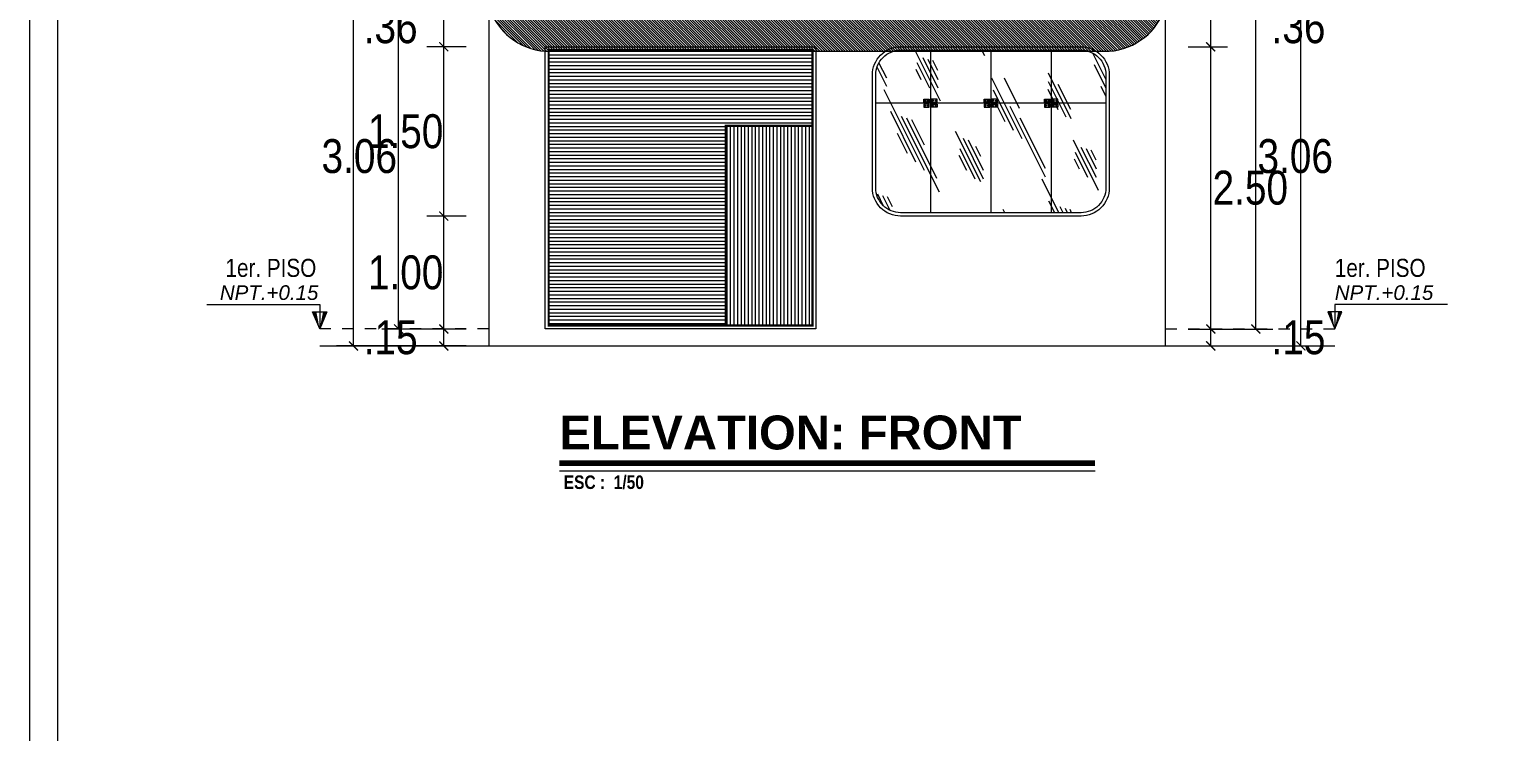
# Model space of a CAD drawing. Header units: millimetres. Extents: x 56 to 215, y 47 to 103.
# Drawn here: x 110.65 to 123.67, y 88.88 to 95.1 of the extents above; entities that cross this region are included whole.
import ezdxf
from ezdxf.enums import TextEntityAlignment as Align

# ---------------------------------------------------------------- set-up
doc = ezdxf.new("R2010")
doc.units = ezdxf.units.MM
doc.linetypes.add('ACAD_ISO10W100', pattern=[18.5, 12, -3, 0.5, -3])
doc.linetypes.add('DASHED2', pattern=[0.375, 0.25, -0.125])
for name, color, linetype, lineweight in [('A_Pared', 147, 'Continuous', 15), ('A_Ventana', 140, 'Continuous', 9), ('G_Achurados', 54, 'Continuous', 5), ('G_Proyección', 8, 'DASHED2', 15), ('G_Sombreados', 8, 'Continuous', 9), ('G_Texto', 122, 'Continuous', 20)]:
    doc.layers.add(name, color=color, linetype=linetype, lineweight=lineweight)
doc.layers.add('A_Puerta', color=32, linetype='Continuous')
doc.layers.add('G_Acotación', color=171, linetype='Continuous')
doc.styles.add('Acotacion', font='ARIALN.TTF')
doc.styles.add('ARIAL', font='ariali.ttf', dxfattribs={"height": 0.12})
doc.styles.add('Cotas', font='ARIALNB.TTF', dxfattribs={"height": 0.1})
doc.styles.add('Niveles', font='swissck.ttf')
doc.styles.add('Titulo', font='arialbd.ttf', dxfattribs={"height": 0.2})
doc.dimstyles.new('Lenin_50', dxfattribs={"dimtxt": 0.3, "dimasz": 0.08, "dimexe": 0.15, "dimexo": 0.2, "dimgap": 0.03, "dimtad": 2, "dimtih": 1, "dimtoh": 1, "dimlfac": -1, "dimzin": 4, "dimdsep": 46, "dimtxsty": 'Acotacion', "dimblk": 'ARCHTICK', "dimcen": 0.08, "dimclrd": 256, "dimclre": 256, "dimclrt": 4, "dimazin": 1, "dimtm": 1e-09, "dimtfac": 1, "dimtmove": 2, "dimatfit": 2, "dimfxl": 1, "dimtolj": 1, "dimlwd": 13, "dimlwe": 18, "dimarcsym": 0})

# ---------------------------------------------------------------- blocks, each defined once
blk = doc.blocks.new('_ArchTick')
at = {"color": 0, "linetype": 'ByBlock', "const_width": 0.15}
blk.add_lwpolyline([(-0.5, -0.5), (0.5, 0.5)], dxfattribs=at)
blk = doc.blocks.new('*D200')
at = {"layer": 'Defpoints', "color": 0, "ltscale": 0.5, "transparency": 16777216}
for p in [(120.726, 92.447), (121.126, 92.447), (120.726, 92.297)]:
    blk.add_point(p, dxfattribs=at)
at = {"layer": 'G_Acotación', "lineweight": 18, "ltscale": 0.5, "transparency": 16777216}
for p, q in [((120.926, 92.447), (121.276, 92.447)), ((120.926, 92.297), (121.276, 92.297))]:
    blk.add_line(p, q, dxfattribs=at)
at = {"layer": 'G_Acotación', "lineweight": 13, "ltscale": 0.5, "transparency": 16777216}
blk.add_line((121.126, 92.297), (121.126, 92.447), dxfattribs=at)
at = {"layer": 'G_Acotación', "lineweight": 13, "ltscale": 0.5, "transparency": 16777216, "xscale": 0.08, "yscale": 0.08, "zscale": 0.08}
for p, rotation in [((121.126, 92.447), 90.00000000000371), ((121.126, 92.297), 270.0000000000037)]:
    blk.add_blockref('_ArchTick', p, dxfattribs=dict(at, rotation=rotation))
at = {"layer": 'G_Acotación', "color": 4, "lineweight": 5, "ltscale": 0.5, "transparency": 16777216, "insert": (121.904, 92.372), "char_height": 0.3, "attachment_point": 5, "style": 'Acotacion'}
blk.add_mtext('\\A1;.15', dxfattribs=at)
blk = doc.blocks.new('*D267')
at = {"layer": 'Defpoints', "color": 0, "transparency": 16777216}
for p in [(120.726, 94.947), (121.126, 94.947), (120.726, 92.447)]:
    blk.add_point(p, dxfattribs=at)
at = {"layer": 'G_Acotación', "lineweight": 18, "transparency": 16777216}
for p, q in [((120.926, 94.947), (121.276, 94.947)), ((120.926, 92.447), (121.276, 92.447))]:
    blk.add_line(p, q, dxfattribs=at)
at = {"layer": 'G_Acotación', "lineweight": 13, "transparency": 16777216}
blk.add_line((121.126, 92.447), (121.126, 94.947), dxfattribs=at)
at = {"layer": 'G_Acotación', "lineweight": 13, "transparency": 16777216, "xscale": 0.08, "yscale": 0.08, "zscale": 0.08}
for p, rotation in [((121.126, 94.947), 90.00000000000371), ((121.126, 92.447), 270.0000000000037)]:
    blk.add_blockref('_ArchTick', p, dxfattribs=dict(at, rotation=rotation))
at = {"layer": 'G_Acotación', "color": 4, "lineweight": 5, "transparency": 16777216, "insert": (121.477, 93.697), "char_height": 0.3, "attachment_point": 5, "style": 'Acotacion'}
blk.add_mtext('\\A1;2.50', dxfattribs=at)
blk = doc.blocks.new('*D268')
at = {"layer": 'Defpoints', "color": 0, "transparency": 16777216}
for p in [(120.726, 95.307), (121.126, 95.307), (120.726, 94.947)]:
    blk.add_point(p, dxfattribs=at)
at = {"layer": 'G_Acotación', "lineweight": 18, "transparency": 16777216}
for p, q in [((120.926, 95.307), (121.276, 95.307)), ((120.926, 94.947), (121.276, 94.947))]:
    blk.add_line(p, q, dxfattribs=at)
at = {"layer": 'G_Acotación', "lineweight": 13, "transparency": 16777216}
blk.add_line((121.126, 94.947), (121.126, 95.307), dxfattribs=at)
at = {"layer": 'G_Acotación', "lineweight": 13, "transparency": 16777216, "xscale": 0.08, "yscale": 0.08, "zscale": 0.08}
for p, rotation in [((121.126, 95.307), 90.00000000000371), ((121.126, 94.947), 270.0000000000037)]:
    blk.add_blockref('_ArchTick', p, dxfattribs=dict(at, rotation=rotation))
at = {"layer": 'G_Acotación', "color": 4, "lineweight": 5, "transparency": 16777216, "insert": (121.904, 95.127), "char_height": 0.3, "attachment_point": 5, "style": 'Acotacion'}
blk.add_mtext('\\A1;.36', dxfattribs=at)
blk = doc.blocks.new('*D276')
at = {"layer": 'Defpoints', "color": 0, "transparency": 16777216}
for p in [(120.726, 95.507), (121.526, 95.507), (120.726, 92.447)]:
    blk.add_point(p, dxfattribs=at)
at = {"layer": 'G_Acotación', "lineweight": 18, "transparency": 16777216}
for p, q in [((120.926, 95.507), (121.676, 95.507)), ((120.926, 92.447), (121.676, 92.447))]:
    blk.add_line(p, q, dxfattribs=at)
at = {"layer": 'G_Acotación', "lineweight": 13, "transparency": 16777216}
blk.add_line((121.526, 92.447), (121.526, 95.507), dxfattribs=at)
at = {"layer": 'G_Acotación', "lineweight": 13, "transparency": 16777216, "xscale": 0.08, "yscale": 0.08, "zscale": 0.08}
for p, rotation in [((121.526, 95.507), 90), ((121.526, 92.447), 270)]:
    blk.add_blockref('_ArchTick', p, dxfattribs=dict(at, rotation=rotation))
at = {"layer": 'G_Acotación', "color": 4, "lineweight": 5, "transparency": 16777216, "insert": (121.875, 93.977), "char_height": 0.3, "attachment_point": 5, "style": 'Acotacion'}
blk.add_mtext('\\A1;3.06', dxfattribs=at)
blk = doc.blocks.new('*D278')
at = {"layer": 'Defpoints', "color": 0, "transparency": 16777216}
for p in [(120.726, 100.907), (121.926, 100.907), (120.726, 92.297)]:
    blk.add_point(p, dxfattribs=at)
at = {"layer": 'G_Acotación', "lineweight": 18, "transparency": 16777216}
for p, q in [((120.926, 100.907), (122.076, 100.907)), ((120.926, 92.297), (122.076, 92.297))]:
    blk.add_line(p, q, dxfattribs=at)
at = {"layer": 'G_Acotación', "lineweight": 13, "transparency": 16777216}
blk.add_line((121.926, 92.297), (121.926, 100.907), dxfattribs=at)
at = {"layer": 'G_Acotación', "lineweight": 13, "transparency": 16777216, "xscale": 0.08, "yscale": 0.08, "zscale": 0.08}
for p, rotation in [((121.926, 100.907), 90), ((121.926, 92.297), 270)]:
    blk.add_blockref('_ArchTick', p, dxfattribs=dict(at, rotation=rotation))
at = {"layer": 'G_Acotación', "color": 4, "lineweight": 5, "transparency": 16777216, "insert": (122.252, 96.602), "char_height": 0.3, "attachment_point": 5, "style": 'Acotacion'}
blk.add_mtext('\\A1;8.61', dxfattribs=at)
blk = doc.blocks.new('*D202')
at = {"layer": 'Defpoints', "color": 0, "ltscale": 0.5, "transparency": 16777216}
for p in [(114.326, 92.447), (114.726, 92.447), (114.726, 92.297)]:
    blk.add_point(p, dxfattribs=at)
at = {"layer": 'G_Acotación', "lineweight": 18, "ltscale": 0.5, "transparency": 16777216}
for p, q in [((114.526, 92.447), (114.176, 92.447)), ((114.526, 92.297), (114.176, 92.297))]:
    blk.add_line(p, q, dxfattribs=at)
at = {"layer": 'G_Acotación', "lineweight": 13, "ltscale": 0.5, "transparency": 16777216}
blk.add_line((114.326, 92.297), (114.326, 92.447), dxfattribs=at)
at = {"layer": 'G_Acotación', "lineweight": 13, "ltscale": 0.5, "transparency": 16777216, "xscale": 0.08, "yscale": 0.08, "zscale": 0.08}
for p, rotation in [((114.326, 92.447), 90.00000000000371), ((114.326, 92.297), 270.0000000000037)]:
    blk.add_blockref('_ArchTick', p, dxfattribs=dict(at, rotation=rotation))
at = {"layer": 'G_Acotación', "color": 4, "lineweight": 5, "ltscale": 0.5, "transparency": 16777216, "insert": (113.855, 92.372), "char_height": 0.3, "attachment_point": 5, "style": 'Acotacion'}
blk.add_mtext('\\A1;.15', dxfattribs=at)
blk = doc.blocks.new('*D203')
at = {"layer": 'Defpoints', "color": 0, "transparency": 16777216}
for p in [(114.326, 93.447), (114.726, 93.447), (114.726, 92.447)]:
    blk.add_point(p, dxfattribs=at)
at = {"layer": 'G_Acotación', "lineweight": 18, "transparency": 16777216}
for p, q in [((114.526, 93.447), (114.176, 93.447)), ((114.526, 92.447), (114.176, 92.447))]:
    blk.add_line(p, q, dxfattribs=at)
at = {"layer": 'G_Acotación', "lineweight": 13, "transparency": 16777216}
blk.add_line((114.326, 92.447), (114.326, 93.447), dxfattribs=at)
at = {"layer": 'G_Acotación', "lineweight": 13, "transparency": 16777216, "xscale": 0.08, "yscale": 0.08, "zscale": 0.08}
for p, rotation in [((114.326, 93.447), 90.00000000000371), ((114.326, 92.447), 270.0000000000037)]:
    blk.add_blockref('_ArchTick', p, dxfattribs=dict(at, rotation=rotation))
at = {"layer": 'G_Acotación', "color": 4, "lineweight": 5, "transparency": 16777216, "insert": (113.988, 92.947), "char_height": 0.3, "attachment_point": 5, "style": 'Acotacion'}
blk.add_mtext('\\A1;1.00', dxfattribs=at)
blk = doc.blocks.new('*D204')
at = {"layer": 'Defpoints', "color": 0, "transparency": 16777216}
for p in [(114.326, 95.307), (114.726, 95.307), (114.726, 94.947)]:
    blk.add_point(p, dxfattribs=at)
at = {"layer": 'G_Acotación', "lineweight": 18, "transparency": 16777216}
for p, q in [((114.526, 95.307), (114.176, 95.307)), ((114.526, 94.947), (114.176, 94.947))]:
    blk.add_line(p, q, dxfattribs=at)
at = {"layer": 'G_Acotación', "lineweight": 13, "transparency": 16777216}
blk.add_line((114.326, 94.947), (114.326, 95.307), dxfattribs=at)
at = {"layer": 'G_Acotación', "lineweight": 13, "transparency": 16777216, "xscale": 0.08, "yscale": 0.08, "zscale": 0.08}
for p, rotation in [((114.326, 95.307), 90.00000000000371), ((114.326, 94.947), 270.0000000000037)]:
    blk.add_blockref('_ArchTick', p, dxfattribs=dict(at, rotation=rotation))
at = {"layer": 'G_Acotación', "color": 4, "lineweight": 5, "transparency": 16777216, "insert": (113.855, 95.127), "char_height": 0.3, "attachment_point": 5, "style": 'Acotacion'}
blk.add_mtext('\\A1;.36', dxfattribs=at)
blk = doc.blocks.new('*D282')
at = {"layer": 'Defpoints', "color": 0, "transparency": 16777216}
for p in [(113.926, 95.507), (114.726, 95.507), (114.726, 92.447)]:
    blk.add_point(p, dxfattribs=at)
at = {"layer": 'G_Acotación', "lineweight": 18, "transparency": 16777216}
for p, q in [((114.526, 95.507), (113.776, 95.507)), ((114.526, 92.447), (113.776, 92.447))]:
    blk.add_line(p, q, dxfattribs=at)
at = {"layer": 'G_Acotación', "lineweight": 13, "transparency": 16777216}
blk.add_line((113.926, 92.447), (113.926, 95.507), dxfattribs=at)
at = {"layer": 'G_Acotación', "lineweight": 13, "transparency": 16777216, "xscale": 0.08, "yscale": 0.08, "zscale": 0.08}
for p, rotation in [((113.926, 95.507), 90), ((113.926, 92.447), 270)]:
    blk.add_blockref('_ArchTick', p, dxfattribs=dict(at, rotation=rotation))
at = {"layer": 'G_Acotación', "color": 4, "lineweight": 5, "transparency": 16777216, "insert": (113.577, 93.977), "char_height": 0.3, "attachment_point": 5, "style": 'Acotacion'}
blk.add_mtext('\\A1;3.06', dxfattribs=at)
blk = doc.blocks.new('*D211')
at = {"layer": 'Defpoints', "color": 0, "transparency": 16777216}
for p in [(113.526, 100.907), (114.726, 100.907), (114.726, 92.297)]:
    blk.add_point(p, dxfattribs=at)
at = {"layer": 'G_Acotación', "lineweight": 18, "transparency": 16777216}
for p, q in [((114.526, 100.907), (113.376, 100.907)), ((114.526, 92.297), (113.376, 92.297))]:
    blk.add_line(p, q, dxfattribs=at)
at = {"layer": 'G_Acotación', "lineweight": 13, "transparency": 16777216}
blk.add_line((113.526, 92.297), (113.526, 100.907), dxfattribs=at)
at = {"layer": 'G_Acotación', "lineweight": 13, "transparency": 16777216, "xscale": 0.08, "yscale": 0.08, "zscale": 0.08}
for p, rotation in [((113.526, 100.907), 90), ((113.526, 92.297), 270)]:
    blk.add_blockref('_ArchTick', p, dxfattribs=dict(at, rotation=rotation))
at = {"layer": 'G_Acotación', "color": 4, "lineweight": 5, "transparency": 16777216, "insert": (113.2, 96.602), "char_height": 0.3, "attachment_point": 5, "style": 'Acotacion'}
blk.add_mtext('\\A1;8.61', dxfattribs=at)
blk = doc.blocks.new('*D212')
at = {"layer": 'Defpoints', "color": 0, "transparency": 16777216}
for p in [(114.326, 94.947), (114.726, 94.947), (114.726, 93.447)]:
    blk.add_point(p, dxfattribs=at)
at = {"layer": 'G_Acotación', "lineweight": 18, "transparency": 16777216}
for p, q in [((114.526, 94.947), (114.176, 94.947)), ((114.526, 93.447), (114.176, 93.447))]:
    blk.add_line(p, q, dxfattribs=at)
at = {"layer": 'G_Acotación', "lineweight": 13, "transparency": 16777216}
blk.add_line((114.326, 93.447), (114.326, 94.947), dxfattribs=at)
at = {"layer": 'G_Acotación', "lineweight": 13, "transparency": 16777216, "xscale": 0.08, "yscale": 0.08, "zscale": 0.08}
for p, rotation in [((114.326, 94.947), 90.00000000000371), ((114.326, 93.447), 270.0000000000037)]:
    blk.add_blockref('_ArchTick', p, dxfattribs=dict(at, rotation=rotation))
at = {"layer": 'G_Acotación', "color": 4, "lineweight": 5, "transparency": 16777216, "insert": (113.988, 94.197), "char_height": 0.3, "attachment_point": 5, "style": 'Acotacion'}
blk.add_mtext('\\A1;1.50', dxfattribs=at)
blk = doc.blocks.new('Titulo')
at = {"style": 'Titulo', "oblique": 20, "flags": 4}
blk.add_attdef('TITULO', (0.026, 0.189), '', height=0.3, dxfattribs=at)
at = {"oblique": 20, "flags": 4}
blk.add_attdef('ESCALA', (0.26, -0.101), '', height=0.11, dxfattribs=at)

msp = doc.modelspace()

# ---------------------------------------------------------------- hatches: boundary and pattern name
at = {"layer": 'A_Ventana', "lineweight": 5}
h = msp.add_hatch(color=256, dxfattribs=at)
edge = h.paths.add_edge_path()
edge.add_arc((118.6194, 94.47), 0.005, 0, 360)
edge = h.paths.add_edge_path()
edge.add_arc((118.5927, 94.47), 0.005, 0, 360)
h = msp.add_hatch(color=256, dxfattribs=at)
edge = h.paths.add_edge_path()
edge.add_arc((118.6194, 94.425), 0.005, 0, 360)
edge = h.paths.add_edge_path()
edge.add_arc((118.5927, 94.425), 0.005, 0, 360)
h = msp.add_hatch(color=256, dxfattribs=at)
edge = h.paths.add_edge_path()
edge.add_arc((118.6894, 94.47), 0.005, 0, 360)
edge = h.paths.add_edge_path()
edge.add_arc((118.6627, 94.47), 0.005, 0, 360)
h = msp.add_hatch(color=256, dxfattribs=at)
edge = h.paths.add_edge_path()
edge.add_arc((118.6894, 94.425), 0.005, 0, 360)
edge = h.paths.add_edge_path()
edge.add_arc((118.6627, 94.425), 0.005, 0, 360)
h = msp.add_hatch(color=256, dxfattribs=at)
edge = h.paths.add_edge_path()
edge.add_arc((119.1544, 94.47), 0.005, 0, 360)
edge = h.paths.add_edge_path()
edge.add_arc((119.1277, 94.47), 0.005, 0, 360)
h = msp.add_hatch(color=256, dxfattribs=at)
edge = h.paths.add_edge_path()
edge.add_arc((119.1544, 94.425), 0.005, 0, 360)
edge = h.paths.add_edge_path()
edge.add_arc((119.1277, 94.425), 0.005, 0, 360)
h = msp.add_hatch(color=256, dxfattribs=at)
edge = h.paths.add_edge_path()
edge.add_arc((119.2244, 94.47), 0.005, 0, 360)
edge = h.paths.add_edge_path()
edge.add_arc((119.1977, 94.47), 0.005, 0, 360)
h = msp.add_hatch(color=256, dxfattribs=at)
edge = h.paths.add_edge_path()
edge.add_arc((119.2244, 94.425), 0.005, 0, 360)
edge = h.paths.add_edge_path()
edge.add_arc((119.1977, 94.425), 0.005, 0, 360)
h = msp.add_hatch(color=256, dxfattribs=at)
edge = h.paths.add_edge_path()
edge.add_arc((119.6894, 94.47), 0.005, 0, 360)
edge = h.paths.add_edge_path()
edge.add_arc((119.6627, 94.47), 0.005, 0, 360)
h = msp.add_hatch(color=256, dxfattribs=at)
edge = h.paths.add_edge_path()
edge.add_arc((119.6894, 94.425), 0.005, 0, 360)
edge = h.paths.add_edge_path()
edge.add_arc((119.6627, 94.425), 0.005, 0, 360)
h = msp.add_hatch(color=256, dxfattribs=at)
edge = h.paths.add_edge_path()
edge.add_arc((119.7594, 94.47), 0.005, 0, 360)
edge = h.paths.add_edge_path()
edge.add_arc((119.7327, 94.47), 0.005, 0, 360)
h = msp.add_hatch(color=256, dxfattribs=at)
edge = h.paths.add_edge_path()
edge.add_arc((119.7594, 94.425), 0.005, 0, 360)
edge = h.paths.add_edge_path()
edge.add_arc((119.7327, 94.425), 0.005, 0, 360)
at = {"layer": 'G_Achurados', "linetype": 'ACAD_ISO10W100', "lineweight": 5, "ltscale": 0.01}
h = msp.add_hatch(dxfattribs=at)
h.set_pattern_fill('LINE', color=145, scale=0.01, style=0)
h.set_pattern_definition([(180, (236.37604, 45.728116), (0, 0.03175), [])])
h.paths.add_polyline_path([(116.826, 92.4775), (115.256, 92.4775), (115.256, 94.9075), (117.596, 94.9075), (117.596, 94.2475), (116.826, 94.2475)])
h = msp.add_hatch(dxfattribs=at)
h.set_pattern_fill('LINE', color=145, scale=0.01, angle=90, style=0)
h.set_pattern_definition([(90, (236.37604, 45.728116), (0.03175, 2e-18), [])])
h.paths.add_polyline_path([(117.596, 92.4775), (116.826, 92.4775), (116.826, 94.2475), (117.596, 94.2475)])
at = {"layer": 'G_Sombreados', "lineweight": 5}
h = msp.add_hatch(dxfattribs=at)
h.set_pattern_fill('LINE', color=256, scale=0.005, angle=135, style=0)
h.set_pattern_definition([(135, (-12.545064, 48.360193), (-0.0112253202, -0.0112253202), [])])
edge = h.paths.add_edge_path()
edge.add_line((120.726, 95.3075), (114.726, 95.3075))
edge.add_arc((115.265, 95.4686), 0.5625, 196.64806, 266.03232)
edge.add_line((115.226, 94.9075), (120.226, 94.9075))
edge.add_arc((120.1871, 95.4686), 0.5625, 273.96768, 343.35194)
h = msp.add_hatch(dxfattribs=at)
h.set_pattern_fill('GLASS3', color=4, style=0, pattern_type=2)
h.set_pattern_definition([(116.56505, (245.336, 42.4975), (0.402492, 1.207477), [0.5, -0.3, 0.5, -0.3, 0.2, -0.436068]), (116.56505, (245.361, 42.5225), (0.402492, 1.207477), [0.4, -0.5, 0.3, -0.3, 0.35, -0.386068]), (116.56505, (245.361, 42.5975), (0.402492, 1.207477), [0.3, -0.6, 0.2, -0.3, 0.45, -0.386068]), (116.56505, (245.286, 42.5225), (0.402492, 1.207477), [0.3, -0.6, 0.25, -1.086068]), (116.56505, (245.211, 42.5975), (0.402492, 1.207477), [0.15, -0.75, 0.1, -1.236068]), (116.56505, (245.336, 42.7225), (0.402492, 1.207477), [0.1, -0.75, 0.1, -0.4, 0.25, -0.636068]), (116.56505, (244.886, 42.6475), (0.402492, 1.207477), [0.5, -0.75, 0.6, -0.396068]), (116.56505, (244.886, 42.5725), (0.402492, 1.207477), [0.7, -0.5, 0.75, -0.296068]), (116.56505, (244.836, 42.5975), (0.402492, 1.207477), [0.8, -0.4, 0.6, -0.436068]), (116.56505, (244.761, 42.6725), (0.402492, 1.207477), [0.5, -0.7, 0.4, -0.636068]), (116.56505, (244.836, 42.8225), (0.402492, 1.207477), [0.25, -1, 0.3, -0.686068]), (116.56505, (244.686, 42.7475), (0.402492, 1.207477), [0.2, -1, 0.2, -0.836068])])
edge = h.paths.add_edge_path()
edge.add_arc((119.976, 93.6975), 0.22, -90, 0, ccw=False)
edge.add_line((119.976, 93.4775), (118.376, 93.4775))
edge.add_arc((118.376, 93.6975), 0.22, 180, 270, ccw=False)
edge.add_line((118.156, 93.6975), (118.156, 94.6975))
edge.add_arc((118.376, 94.6975), 0.22, 90, 180, ccw=False)
edge.add_line((118.376, 94.9175), (119.976, 94.9175))
edge.add_arc((119.976, 94.6975), 0.22, 0, 90, ccw=False)
edge.add_line((120.196, 94.6975), (120.196, 93.6975))

# ---------------------------------------------------------------- linework, layer by layer
at = {"lineweight": 5}
for points in [[(151.7019, 75.1029), (151.7019, 102.6587), (110.6519, 102.6587), (110.6519, 75.1029)], [(151.4519, 75.3529), (151.4519, 102.4087), (110.9019, 102.4087), (110.9019, 75.3529)]]:
    msp.add_lwpolyline(points, close=True, dxfattribs=at)
at = {"layer": 'A_Pared', "color": 0, "lineweight": 5, "ltscale": 0.5}
msp.add_line((113.226, 92.2975), (122.226, 92.2975), dxfattribs=at)
at = {"layer": 'A_Pared', "lineweight": 5, "ltscale": 0.5}
msp.add_lwpolyline([(114.726, 92.2975), (120.726, 92.2975), (120.726, 95.3075), (114.726, 95.3075)], close=True, dxfattribs=at)
at = {"layer": 'A_Puerta', "lineweight": 5, "ltscale": 0.5}
msp.add_lwpolyline([(115.226, 94.9475), (117.626, 94.9475), (117.626, 92.4475), (115.226, 92.4475)], close=True, dxfattribs=at)
at = {"layer": 'A_Puerta', "lineweight": 5, "const_width": 0.02}
for points in [[(115.256, 94.9175), (117.596, 94.9175), (117.596, 92.4775), (115.256, 92.4775)], [(117.596, 92.4775), (116.826, 92.4775), (116.826, 94.2475), (117.596, 94.2475)]]:
    msp.add_lwpolyline(points, close=True, dxfattribs=at)
at = {"layer": 'A_Ventana', "lineweight": 5}
for p, q in [((118.641, 94.9175), (118.641, 93.4775)), ((119.176, 94.9175), (119.176, 93.4775)), ((119.711, 94.9175), (119.711, 93.4775)), ((120.196, 94.4475), (118.156, 94.4475))]:
    msp.add_line(p, q, dxfattribs=at)
for points in [[(120.226, 93.6975, -0.4142136), (119.976, 93.4475), (118.376, 93.4475, -0.4142136), (118.126, 93.6975), (118.126, 94.6975, -0.4142136), (118.376, 94.9475), (119.976, 94.9475, -0.4142136), (120.226, 94.6975)], [(120.196, 93.6975, -0.4142136), (119.976, 93.4775), (118.376, 93.4775, -0.4142136), (118.156, 93.6975), (118.156, 94.6975, -0.4142136), (118.376, 94.9175), (119.976, 94.9175, -0.4142136), (120.196, 94.6975)]]:
    msp.add_lwpolyline(points, format="xyb", close=True, dxfattribs=at)
for points in [[(118.631, 94.4575), (118.581, 94.4575), (118.581, 94.4825), (118.631, 94.4825)], [(118.631, 94.4375), (118.581, 94.4375), (118.581, 94.4125), (118.631, 94.4125)], [(118.651, 94.4575), (118.701, 94.4575), (118.701, 94.4825), (118.651, 94.4825)], [(118.651, 94.4375), (118.701, 94.4375), (118.701, 94.4125), (118.651, 94.4125)], [(119.166, 94.4575), (119.116, 94.4575), (119.116, 94.4825), (119.166, 94.4825)], [(119.166, 94.4375), (119.116, 94.4375), (119.116, 94.4125), (119.166, 94.4125)], [(119.186, 94.4575), (119.236, 94.4575), (119.236, 94.4825), (119.186, 94.4825)], [(119.186, 94.4375), (119.236, 94.4375), (119.236, 94.4125), (119.186, 94.4125)], [(119.701, 94.4575), (119.651, 94.4575), (119.651, 94.4825), (119.701, 94.4825)], [(119.701, 94.4375), (119.651, 94.4375), (119.651, 94.4125), (119.701, 94.4125)], [(119.721, 94.4575), (119.771, 94.4575), (119.771, 94.4825), (119.721, 94.4825)], [(119.721, 94.4375), (119.771, 94.4375), (119.771, 94.4125), (119.721, 94.4125)]]:
    msp.add_lwpolyline(points, close=True, dxfattribs=at)
for centre in [(118.5927, 94.47), (118.5927, 94.425), (118.6194, 94.47), (118.6194, 94.425), (118.6627, 94.47), (118.6627, 94.425), (118.6894, 94.47), (118.6894, 94.425), (119.1277, 94.47), (119.1277, 94.425), (119.1544, 94.47), (119.1544, 94.425), (119.1977, 94.47), (119.1977, 94.425), (119.2244, 94.47), (119.2244, 94.425), (119.6627, 94.47), (119.6627, 94.425), (119.6894, 94.47), (119.6894, 94.425), (119.7327, 94.47), (119.7327, 94.425), (119.7594, 94.47), (119.7594, 94.425)]:
    msp.add_circle(centre, 0.005, dxfattribs=at)
for p in [(118.641, 94.4475), (118.641, 94.4475), (119.176, 94.4475), (119.176, 94.4475), (119.711, 94.4475), (119.711, 94.4475)]:
    msp.add_point(p, dxfattribs=at)
at = {"layer": 'G_Proyección', "lineweight": 5, "ltscale": 0.25}
for p, q in [((114.726, 92.4475), (113.226, 92.4475)), ((120.726, 92.4475), (122.226, 92.4475))]:
    msp.add_line(p, q, dxfattribs=at)
at = {"layer": 'G_Sombreados', "lineweight": 5}
msp.add_lwpolyline([(120.726, 95.3075), (120.726, 95.3075), (114.726, 95.3075, 0.3123475), (115.226, 94.9075), (120.226, 94.9075), (120.226, 94.9075, 0.3123475)], format="xyb", close=True, dxfattribs=at)
at = {"layer": 'G_Texto', "lineweight": 5}
for points in [[(112.226, 92.6644), (113.226, 92.6644), (113.226, 92.4475), (113.1636, 92.6007), (113.2885, 92.6007), (113.226, 92.4475)], [(123.226, 92.6644), (122.226, 92.6644), (122.226, 92.4475), (122.2885, 92.6007), (122.1636, 92.6007), (122.226, 92.4475)], [(115.3517, 91.1909), (120.1004, 91.1909)]]:
    msp.add_lwpolyline(points, dxfattribs=at)
at = {"layer": 'G_Texto', "lineweight": 5, "const_width": 0.05}
msp.add_lwpolyline([(115.3517, 91.2593), (120.1004, 91.2593)], dxfattribs=at)
at = {"layer": 'G_Texto', "lineweight": 5}
for points in [[(113.1636, 92.6007), (113.196, 92.6007), (113.226, 92.4475)], [(113.226, 92.4475), (113.2885, 92.6007), (113.256, 92.6007)], [(122.226, 92.4475), (122.1636, 92.6007), (122.196, 92.6007)], [(122.2885, 92.6007), (122.256, 92.6007), (122.226, 92.4475)]]:
    msp.add_solid(points, dxfattribs=at)

# ---------------------------------------------------------------- block references
ref = msp.add_blockref('Titulo', (115.3517, 91.1909), dxfattribs=at)
ref.add_attrib('TITULO', 'ELEVATION: FRONT', (115.3517, 91.3804), dxfattribs={"layer": '0', "height": 0.3, "style": 'Titulo', "flags": 4})
ref.add_attrib('ESCALA', ' ESC :  1/50', (115.3517, 91.03), dxfattribs={"layer": '0', "height": 0.12, "style": 'Cotas', "flags": 4})

# ---------------------------------------------------------------- texts
at = {"layer": 'G_Texto', "lineweight": 5, "style": 'Niveles'}
msp.add_text('1er. PISO', height=0.16, rotation=360, dxfattribs=at).set_placement((112.3909, 92.9087))
msp.add_text('1er. PISO', height=0.16, dxfattribs=at).set_placement((122.226, 92.9087))
at = {"layer": 'G_Texto', "lineweight": 5, "style": 'ARIAL'}
msp.add_text('NPT.+0.15', height=0.13, rotation=360, dxfattribs=at).set_placement((112.341, 92.7697), align=Align.MIDDLE_LEFT)
msp.add_text('NPT.+0.15', height=0.13, dxfattribs=at).set_placement((122.226, 92.7697), align=Align.MIDDLE_LEFT)

# ---------------------------------------------------------------- dimensions: what is measured, and where the dimension line sits
at = {"layer": 'G_Acotación', "lineweight": 5}
for base, p1, p2, picture, middle in [((113.526, 100.9075), (114.726, 92.2975), (114.726, 100.9075), '*D211', (113.2002, 96.6025)), ((121.926, 100.9075), (120.726, 92.2975), (120.726, 100.9075), '*D278', (122.2518, 96.6025)), ((113.926, 95.5075), (114.726, 92.4475), (114.726, 95.5075), '*D282', (113.5766, 93.9775)), ((121.526, 95.5075), (120.726, 92.4475), (120.726, 95.5075), '*D276', (121.8755, 93.9775)), ((114.326, 95.3075), (114.726, 94.9475), (114.726, 95.3075), '*D204', (113.8547, 95.1275)), ((121.126, 95.3075), (120.726, 94.9475), (120.726, 95.3075), '*D268', (121.9037, 95.1275)), ((114.326, 94.9475), (114.726, 93.4475), (114.726, 94.9475), '*D212', (113.9885, 94.1975)), ((121.126, 94.9475), (120.726, 92.4475), (120.726, 94.9475), '*D267', (121.4772, 93.6975)), ((114.326, 93.4475), (114.726, 92.4475), (114.726, 93.4475), '*D203', (113.9885, 92.9475))]:
    dim = msp.add_linear_dim(base=base, p1=p1, p2=p2, angle=90, dimstyle='Lenin_50', override={"dimfxl": 0.06}, dxfattribs=at)
    dim.commit()
    dim.dimension.update_dxf_attribs({"geometry": picture, "text_midpoint": middle})
at = {"layer": 'G_Acotación', "lineweight": 5, "ltscale": 0.5}
for base, p1, p2, picture, middle in [((114.326, 92.4475), (114.726, 92.2975), (114.726, 92.4475), '*D202', (113.8547, 92.3725)), ((121.126, 92.4475), (120.726, 92.2975), (120.726, 92.4475), '*D200', (121.9037, 92.3725))]:
    dim = msp.add_linear_dim(base=base, p1=p1, p2=p2, angle=90, dimstyle='Lenin_50', dxfattribs=at)
    dim.commit()
    dim.dimension.update_dxf_attribs({"geometry": picture, "text_midpoint": middle})

doc.saveas('drawing.dxf')
